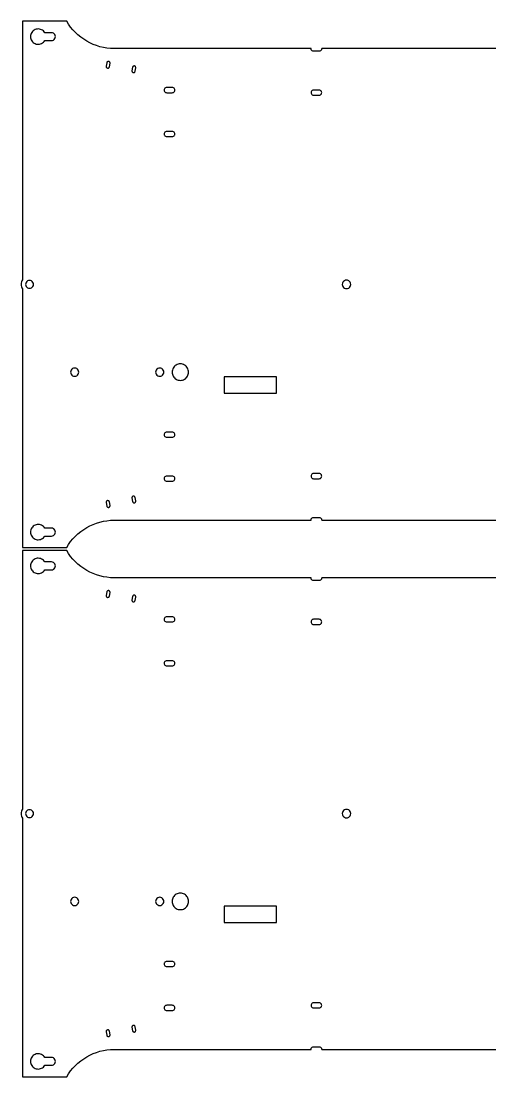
# Model space of a CAD drawing. Extents: x 3 to 438, y 6 to 391.
# Drawn here: x 3.2 to 174, y 5.6 to 390.6 of the extents above; entities that cross this region are included whole.
import ezdxf

# ---------------------------------------------------------------- set-up
doc = ezdxf.new("R2010")
doc.units = 0
doc.layers.get('0').update_dxf_attribs({"linetype": 'CONTINUOUS'})

msp = doc.modelspace()

# ---------------------------------------------------------------- linework, layer by layer
at = {"color": 0}
for p, q in [((19.838502, 390.563737), (3.743827, 390.563737)), ((3.743827, 390.563737), (3.743827, 296.260042)), ((14.303826, 386.343737), (11.846844, 386.343737)), ((11.846844, 383.463737), (14.303826, 383.463737)), ((108.865743, 380.563737), (37.124335, 380.563737)), ((111.803827, 379.563737), (109.803827, 379.563737)), ((208.365743, 380.563737), (112.74191, 380.563737)), ((34.479988, 375.395972), (34.254245, 374.115722)), ((35.416318, 373.910817), (35.642061, 375.191067)), ((43.835661, 373.746314), (43.609919, 372.466064)), ((44.771992, 372.261159), (44.997734, 373.541409)), ((58.303827, 366.336449), (56.303827, 366.336449)), ((56.303827, 364.456449), (58.303827, 364.456449)), ((111.803827, 365.443737), (109.803827, 365.443737)), ((109.803827, 363.563737), (111.803827, 363.563737)), ((58.303827, 350.336449), (56.303827, 350.336449)), ((56.303827, 348.456449), (58.303827, 348.456449)), ((3.743827, 292.907431), (3.743827, 198.603737)), ((96.243827, 260.883737), (77.243827, 260.883737)), ((77.243827, 260.883737), (77.243827, 254.883737)), ((96.243827, 254.883737), (96.243827, 260.883737)), ((77.243827, 254.883737), (96.243827, 254.883737)), ((58.303827, 240.711024), (56.303827, 240.711024)), ((56.303827, 238.831024), (58.303827, 238.831024)), ((58.303827, 224.711024), (56.303827, 224.711024)), ((111.803827, 225.603737), (109.803827, 225.603737)), ((109.803827, 223.723737), (111.803827, 223.723737)), ((56.303827, 222.831024), (58.303827, 222.831024)), ((43.609919, 216.701409), (43.835661, 215.421159)), ((44.997734, 215.626064), (44.771992, 216.906314)), ((34.254245, 215.051752), (34.479988, 213.771502)), ((35.642061, 213.976406), (35.416318, 215.256657)), ((37.124335, 208.603737), (108.865743, 208.603737)), ((109.803827, 209.603737), (111.803827, 209.603737)), ((112.74191, 208.603737), (208.365743, 208.603737)), ((14.303827, 205.703737), (11.846844, 205.703737)), ((11.846844, 202.823737), (14.303827, 202.823737)), ((3.743827, 198.603737), (19.838502, 198.603737)), ((19.838502, 197.60354), (3.743827, 197.60354)), ((3.743827, 197.60354), (3.743827, 103.299846)), ((14.303826, 193.38354), (11.846844, 193.38354)), ((11.846844, 190.50354), (14.303826, 190.50354)), ((108.865743, 187.60354), (37.124335, 187.60354)), ((111.803827, 186.60354), (109.803827, 186.60354)), ((208.365743, 187.60354), (112.74191, 187.60354)), ((34.479988, 182.435775), (34.254245, 181.155525)), ((35.416318, 180.950621), (35.642061, 182.230871)), ((43.835661, 180.786118), (43.609919, 179.505868)), ((44.771992, 179.300963), (44.997734, 180.581213)), ((58.303827, 173.376253), (56.303827, 173.376253)), ((56.303827, 171.496253), (58.303827, 171.496253)), ((111.803827, 172.48354), (109.803827, 172.48354)), ((109.803827, 170.60354), (111.803827, 170.60354)), ((58.303827, 157.376253), (56.303827, 157.376253)), ((56.303827, 155.496253), (58.303827, 155.496253)), ((3.743827, 99.947235), (3.743827, 5.64354)), ((96.243827, 67.92354), (77.243827, 67.92354)), ((77.243827, 67.92354), (77.243827, 61.92354)), ((96.243827, 61.92354), (96.243827, 67.92354)), ((77.243827, 61.92354), (96.243827, 61.92354)), ((58.303827, 47.750828), (56.303827, 47.750828)), ((56.303827, 45.870828), (58.303827, 45.870828)), ((58.303827, 31.750828), (56.303827, 31.750828)), ((111.803827, 32.64354), (109.803827, 32.64354)), ((56.303827, 29.870828), (58.303827, 29.870828)), ((109.803827, 30.76354), (111.803827, 30.76354)), ((43.609919, 23.741213), (43.835661, 22.460963)), ((44.997734, 22.665868), (44.771992, 23.946118)), ((34.254245, 22.091555), (34.479988, 20.811305)), ((35.642061, 21.01621), (35.416318, 22.29646)), ((37.124335, 15.64354), (108.865743, 15.64354)), ((109.803827, 16.64354), (111.803827, 16.64354)), ((112.74191, 15.64354), (208.365743, 15.64354)), ((14.303827, 12.74354), (11.846844, 12.74354)), ((11.846844, 9.86354), (14.303827, 9.86354)), ((3.743827, 5.64354), (19.838502, 5.64354))]:
    msp.add_line(p, q, dxfattribs=at)
for points in [[(27.139346, 383.243853), (24.11931, 384.986546), (21.573324, 387.539172), (19.838502, 390.563737)], [(6.782728, 385.698355), (6.62893, 385.183467), (6.62893, 384.624006), (6.782728, 384.109119)], [(7.650495, 387.029765), (7.240505, 386.682387), (6.935024, 386.213689), (6.782728, 385.698355)], [(9.104467, 387.671352), (8.571313, 387.604196), (8.059469, 387.378337), (7.650495, 387.029765)], [(10.672882, 387.414944), (10.189554, 387.6498), (9.637423, 387.740063), (9.104467, 387.671352)], [(11.846844, 386.343737), (11.570164, 386.804401), (11.156893, 387.1815), (10.672882, 387.414944)], [(15.023826, 386.150813), (14.806257, 386.276744), (14.555212, 386.344011), (14.303826, 386.343737)], [(15.550903, 385.623737), (15.425448, 385.841581), (15.24167, 386.025358), (15.023826, 386.150813)], [(15.743827, 384.903737), (15.744101, 385.155123), (15.676834, 385.406168), (15.550903, 385.623737)], [(6.782728, 384.109119), (6.935024, 383.593785), (7.240505, 383.125087), (7.650495, 382.777709)], [(7.650495, 382.777709), (8.059469, 382.429137), (8.571313, 382.203278), (9.104467, 382.136121)], [(9.104467, 382.136121), (9.637423, 382.06741), (10.189554, 382.157674), (10.672882, 382.392529)], [(10.672882, 382.392529), (11.156893, 382.625974), (11.570164, 383.003072), (11.846844, 383.463737)], [(14.303826, 383.463737), (14.555212, 383.463462), (14.806257, 383.530729), (15.023826, 383.65666)], [(15.023826, 383.65666), (15.24167, 383.782115), (15.425448, 383.965893), (15.550903, 384.183737)], [(15.550903, 384.183737), (15.676834, 384.401306), (15.744101, 384.652351), (15.743827, 384.903737)], [(37.124335, 380.563737), (33.637563, 380.559909), (30.155547, 381.494532), (27.139346, 383.243853)], [(108.970493, 380.068817), (108.891291, 380.220119), (108.854633, 380.39332), (108.865743, 380.563737)], [(109.316602, 379.699863), (109.170446, 379.788203), (109.049323, 379.91732), (108.970493, 380.068817)], [(109.803827, 379.563737), (109.633048, 379.563527), (109.462541, 379.611165), (109.316602, 379.699863)], [(112.291051, 379.699863), (112.145113, 379.611165), (111.974605, 379.563527), (111.803827, 379.563737)], [(112.63716, 380.068817), (112.55833, 379.91732), (112.437207, 379.788203), (112.291051, 379.699863)], [(112.74191, 380.563737), (112.75302, 380.39332), (112.716362, 380.220119), (112.63716, 380.068817)], [(34.254245, 374.115722), (34.236249, 374.014308), (34.24553, 373.908226), (34.280863, 373.811478)], [(34.280863, 373.811478), (34.315985, 373.714652), (34.377063, 373.627423), (34.456037, 373.561303)], [(34.456037, 373.561303), (34.534866, 373.495011), (34.631376, 373.450007), (34.732829, 373.432233)], [(34.609058, 375.672764), (34.542766, 375.593935), (34.497762, 375.497425), (34.479988, 375.395972)], [(34.859232, 375.847938), (34.762407, 375.812816), (34.675178, 375.751738), (34.609058, 375.672764)], [(34.732829, 373.432233), (34.834243, 373.414237), (34.940325, 373.423517), (35.037074, 373.458851)], [(35.163477, 375.874556), (35.062063, 375.892552), (34.955981, 375.883271), (34.859232, 375.847938)], [(35.037074, 373.458851), (35.133899, 373.493973), (35.221128, 373.555051), (35.287248, 373.634025)], [(35.440269, 375.745486), (35.36144, 375.811778), (35.26493, 375.856781), (35.163477, 375.874556)], [(35.287248, 373.634025), (35.35354, 373.712854), (35.398544, 373.809364), (35.416318, 373.910817)], [(35.615443, 375.495311), (35.580321, 375.592137), (35.519243, 375.679366), (35.440269, 375.745486)], [(35.642061, 375.191067), (35.660057, 375.292481), (35.650776, 375.398563), (35.615443, 375.495311)], [(43.964732, 374.023106), (43.898439, 373.944278), (43.853436, 373.847767), (43.835661, 373.746314)], [(44.214906, 374.19828), (44.118081, 374.163159), (44.030852, 374.10208), (43.964732, 374.023106)], [(44.51915, 374.224898), (44.417736, 374.242895), (44.311654, 374.233614), (44.214906, 374.19828)], [(44.795943, 374.095828), (44.717114, 374.16212), (44.620603, 374.207124), (44.51915, 374.224898)], [(44.971117, 373.845654), (44.935995, 373.942479), (44.874916, 374.029708), (44.795943, 374.095828)], [(44.997734, 373.541409), (45.015731, 373.642823), (45.00645, 373.748905), (44.971117, 373.845654)], [(43.609919, 372.466064), (43.591922, 372.36465), (43.601203, 372.258568), (43.636537, 372.16182)], [(43.636537, 372.16182), (43.671658, 372.064995), (43.732737, 371.977765), (43.811711, 371.911645)], [(43.811711, 371.911645), (43.89054, 371.845353), (43.98705, 371.80035), (44.088503, 371.782575)], [(44.088503, 371.782575), (44.189917, 371.764579), (44.295999, 371.77386), (44.392747, 371.809193)], [(44.392747, 371.809193), (44.489572, 371.844315), (44.576802, 371.905393), (44.642921, 371.984367)], [(44.642921, 371.984367), (44.709214, 372.063196), (44.754217, 372.159706), (44.771992, 372.261159)], [(55.489763, 365.866449), (55.407558, 365.724425), (55.363647, 365.560548), (55.363827, 365.396449)], [(55.833827, 366.210513), (55.691623, 366.128619), (55.571657, 366.008653), (55.489763, 365.866449)], [(56.303827, 366.336449), (56.139728, 366.336629), (55.975851, 366.292718), (55.833827, 366.210513)], [(58.773827, 366.210513), (58.631802, 366.292718), (58.467926, 366.336629), (58.303827, 366.336449)], [(59.11789, 365.866449), (59.035996, 366.008653), (58.91603, 366.128619), (58.773827, 366.210513)], [(59.243827, 365.396449), (59.244006, 365.560548), (59.200095, 365.724425), (59.11789, 365.866449)], [(55.363827, 365.396449), (55.363647, 365.23235), (55.407558, 365.068474), (55.489763, 364.926449)], [(55.489763, 364.926449), (55.571657, 364.784246), (55.691623, 364.66428), (55.833827, 364.582385)], [(55.833827, 364.582385), (55.975851, 364.500181), (56.139728, 364.45627), (56.303827, 364.456449)], [(58.303827, 364.456449), (58.467926, 364.45627), (58.631802, 364.500181), (58.773827, 364.582385)], [(58.773827, 364.582385), (58.91603, 364.66428), (59.035996, 364.784246), (59.11789, 364.926449)], [(59.11789, 364.926449), (59.200095, 365.068474), (59.244006, 365.23235), (59.243827, 365.396449)], [(108.989763, 364.973737), (108.907558, 364.831712), (108.863647, 364.667836), (108.863827, 364.503737)], [(108.863827, 364.503737), (108.863647, 364.339638), (108.907558, 364.175761), (108.989763, 364.033737)], [(109.333827, 365.317801), (109.191623, 365.235906), (109.071657, 365.11594), (108.989763, 364.973737)], [(108.989763, 364.033737), (109.071657, 363.891533), (109.191623, 363.771567), (109.333827, 363.689673)], [(109.803827, 365.443737), (109.639728, 365.443916), (109.475851, 365.400005), (109.333827, 365.317801)], [(109.333827, 363.689673), (109.475851, 363.607468), (109.639728, 363.563557), (109.803827, 363.563737)], [(112.273827, 365.317801), (112.131802, 365.400005), (111.967926, 365.443916), (111.803827, 365.443737)], [(111.803827, 363.563737), (111.967926, 363.563557), (112.131802, 363.607468), (112.273827, 363.689673)], [(112.61789, 364.973737), (112.535996, 365.11594), (112.41603, 365.235906), (112.273827, 365.317801)], [(112.273827, 363.689673), (112.41603, 363.771567), (112.535996, 363.891533), (112.61789, 364.033737)], [(112.743827, 364.503737), (112.744006, 364.667836), (112.700095, 364.831712), (112.61789, 364.973737)], [(112.61789, 364.033737), (112.700095, 364.175761), (112.744006, 364.339638), (112.743827, 364.503737)], [(56.303827, 350.336449), (56.139728, 350.336629), (55.975851, 350.292718), (55.833827, 350.210513)], [(58.773827, 350.210513), (58.631802, 350.292718), (58.467926, 350.336629), (58.303827, 350.336449)], [(55.489763, 349.866449), (55.407558, 349.724425), (55.363647, 349.560548), (55.363827, 349.396449)], [(55.363827, 349.396449), (55.363647, 349.23235), (55.407558, 349.068474), (55.489763, 348.926449)], [(55.833827, 350.210513), (55.691623, 350.128619), (55.571657, 350.008653), (55.489763, 349.866449)], [(55.489763, 348.926449), (55.571657, 348.784246), (55.691623, 348.66428), (55.833827, 348.582385)], [(55.833827, 348.582385), (55.975851, 348.500181), (56.139728, 348.45627), (56.303827, 348.456449)], [(58.303827, 348.456449), (58.467926, 348.45627), (58.631802, 348.500181), (58.773827, 348.582385)], [(59.11789, 349.866449), (59.035996, 350.008653), (58.91603, 350.128619), (58.773827, 350.210513)], [(58.773827, 348.582385), (58.91603, 348.66428), (59.035996, 348.784246), (59.11789, 348.926449)], [(59.243827, 349.396449), (59.244006, 349.560548), (59.200095, 349.724425), (59.11789, 349.866449)], [(59.11789, 348.926449), (59.200095, 349.068474), (59.244006, 349.23235), (59.243827, 349.396449)], [(3.743827, 296.260042), (3.41904, 295.76563), (3.242955, 295.175285), (3.243827, 294.583737)], [(3.243827, 294.583737), (3.242955, 293.992189), (3.41904, 293.401843), (3.743827, 292.907431)], [(5.05675, 295.303737), (4.930819, 295.086168), (4.863552, 294.835123), (4.863827, 294.583737)], [(4.863827, 294.583737), (4.863552, 294.332351), (4.930819, 294.081306), (5.05675, 293.863737)], [(5.583827, 295.830813), (5.365983, 295.705358), (5.182205, 295.521581), (5.05675, 295.303737)], [(5.05675, 293.863737), (5.182205, 293.645893), (5.365983, 293.462115), (5.583827, 293.33666)], [(6.303827, 296.023737), (6.052441, 296.024011), (5.801396, 295.956744), (5.583827, 295.830813)], [(5.583827, 293.33666), (5.801396, 293.210729), (6.052441, 293.143462), (6.303827, 293.143737)], [(7.023827, 295.830813), (6.806257, 295.956744), (6.555212, 296.024011), (6.303827, 296.023737)], [(6.303827, 293.143737), (6.555212, 293.143462), (6.806257, 293.210729), (7.023827, 293.33666)], [(7.550903, 295.303737), (7.425448, 295.521581), (7.24167, 295.705358), (7.023827, 295.830813)], [(7.023827, 293.33666), (7.24167, 293.462115), (7.425448, 293.645893), (7.550903, 293.863737)], [(7.743827, 294.583737), (7.744101, 294.835123), (7.676834, 295.086168), (7.550903, 295.303737)], [(7.550903, 293.863737), (7.676834, 294.081306), (7.744101, 294.332351), (7.743827, 294.583737)], [(120.470147, 295.353737), (120.335472, 295.121059), (120.263533, 294.85258), (120.263827, 294.583737)], [(120.263827, 294.583737), (120.263533, 294.314894), (120.335472, 294.046415), (120.470147, 293.813737)], [(121.033827, 295.917416), (120.800855, 295.783249), (120.604315, 295.586709), (120.470147, 295.353737)], [(120.470147, 293.813737), (120.604315, 293.580765), (120.800855, 293.384225), (121.033827, 293.250058)], [(121.803827, 296.123737), (121.534983, 296.12403), (121.266505, 296.052092), (121.033827, 295.917416)], [(121.033827, 293.250058), (121.266505, 293.115382), (121.534983, 293.043443), (121.803827, 293.043737)], [(122.573827, 295.917416), (122.341148, 296.052092), (122.07267, 296.12403), (121.803827, 296.123737)], [(121.803827, 293.043737), (122.07267, 293.043443), (122.341148, 293.115382), (122.573827, 293.250058)], [(123.137506, 295.353737), (123.003339, 295.586709), (122.806798, 295.783249), (122.573827, 295.917416)], [(122.573827, 293.250058), (122.806798, 293.384225), (123.003339, 293.580765), (123.137506, 293.813737)], [(123.343827, 294.583737), (123.34412, 294.85258), (123.272182, 295.121059), (123.137506, 295.353737)], [(123.137506, 293.813737), (123.272182, 294.046415), (123.34412, 294.314894), (123.343827, 294.583737)], [(21.444788, 263.333737), (21.313611, 263.107102), (21.24354, 262.845597), (21.243827, 262.583737)], [(21.243827, 262.583737), (21.24354, 262.321877), (21.313611, 262.060371), (21.444788, 261.833737)], [(21.993827, 263.882775), (21.766906, 263.752093), (21.575471, 263.560657), (21.444788, 263.333737)], [(21.444788, 261.833737), (21.575471, 261.606816), (21.766906, 261.415381), (21.993827, 261.284699)], [(22.743827, 264.083737), (22.481966, 264.084023), (22.220461, 264.013953), (21.993827, 263.882775)], [(23.493827, 263.882775), (23.267192, 264.013953), (23.005687, 264.084023), (22.743827, 264.083737)], [(24.042865, 263.333737), (23.912182, 263.560657), (23.720747, 263.752093), (23.493827, 263.882775)], [(23.493827, 261.284699), (23.720747, 261.415381), (23.912182, 261.606816), (24.042865, 261.833737)], [(24.243827, 262.583737), (24.244113, 262.845597), (24.174043, 263.107102), (24.042865, 263.333737)], [(24.042865, 261.833737), (24.174043, 262.060371), (24.244113, 262.321877), (24.243827, 262.583737)], [(52.444788, 263.333737), (52.313611, 263.107102), (52.24354, 262.845597), (52.243827, 262.583737)], [(52.243827, 262.583737), (52.24354, 262.321877), (52.313611, 262.060371), (52.444788, 261.833737)], [(52.993827, 263.882775), (52.766906, 263.752093), (52.575471, 263.560657), (52.444788, 263.333737)], [(52.444788, 261.833737), (52.575471, 261.606816), (52.766906, 261.415381), (52.993827, 261.284699)], [(53.743827, 264.083737), (53.481966, 264.084023), (53.220461, 264.013953), (52.993827, 263.882775)], [(54.493827, 263.882775), (54.267192, 264.013953), (54.005687, 264.084023), (53.743827, 264.083737)], [(55.042865, 263.333737), (54.912182, 263.560657), (54.720747, 263.752093), (54.493827, 263.882775)], [(54.493827, 261.284699), (54.720747, 261.415381), (54.912182, 261.606816), (55.042865, 261.833737)], [(55.243827, 262.583737), (55.244113, 262.845597), (55.174043, 263.107102), (55.042865, 263.333737)], [(55.042865, 261.833737), (55.174043, 262.060371), (55.244113, 262.321877), (55.243827, 262.583737)], [(58.64575, 264.083737), (58.383395, 263.630468), (58.243254, 263.107457), (58.243827, 262.583737)], [(58.243827, 262.583737), (58.243254, 262.060016), (58.383395, 261.537006), (58.64575, 261.083737)], [(59.743827, 265.181813), (59.289985, 264.920448), (58.907115, 264.537578), (58.64575, 264.083737)], [(61.243827, 265.583737), (60.720106, 265.584309), (60.197096, 265.444169), (59.743827, 265.181813)], [(62.743827, 265.181813), (62.290558, 265.444169), (61.767547, 265.584309), (61.243827, 265.583737)], [(63.841903, 264.083737), (63.580538, 264.537578), (63.197668, 264.920448), (62.743827, 265.181813)], [(64.243827, 262.583737), (64.244399, 263.107457), (64.104259, 263.630468), (63.841903, 264.083737)], [(63.841903, 261.083737), (64.104259, 261.537006), (64.244399, 262.060016), (64.243827, 262.583737)], [(21.993827, 261.284699), (22.220461, 261.153521), (22.481966, 261.083451), (22.743827, 261.083737)], [(22.743827, 261.083737), (23.005687, 261.083451), (23.267192, 261.153521), (23.493827, 261.284699)], [(52.993827, 261.284699), (53.220461, 261.153521), (53.481966, 261.083451), (53.743827, 261.083737)], [(53.743827, 261.083737), (54.005687, 261.083451), (54.267192, 261.153521), (54.493827, 261.284699)], [(58.64575, 261.083737), (58.907115, 260.629895), (59.289985, 260.247025), (59.743827, 259.985661)], [(59.743827, 259.985661), (60.197096, 259.723305), (60.720106, 259.583165), (61.243827, 259.583737)], [(61.243827, 259.583737), (61.767547, 259.583165), (62.290558, 259.723305), (62.743827, 259.985661)], [(62.743827, 259.985661), (63.197668, 260.247025), (63.580538, 260.629895), (63.841903, 261.083737)], [(55.489763, 240.241024), (55.407558, 240.099), (55.363647, 239.935123), (55.363827, 239.771024)], [(55.363827, 239.771024), (55.363647, 239.606925), (55.407558, 239.443049), (55.489763, 239.301024)], [(55.833827, 240.585088), (55.691623, 240.503194), (55.571657, 240.383228), (55.489763, 240.241024)], [(55.489763, 239.301024), (55.571657, 239.158821), (55.691623, 239.038855), (55.833827, 238.95696)], [(56.303827, 240.711024), (56.139728, 240.711204), (55.975851, 240.667293), (55.833827, 240.585088)], [(55.833827, 238.95696), (55.975851, 238.874756), (56.139728, 238.830845), (56.303827, 238.831024)], [(58.773827, 240.585088), (58.631802, 240.667293), (58.467926, 240.711204), (58.303827, 240.711024)], [(58.303827, 238.831024), (58.467926, 238.830845), (58.631802, 238.874756), (58.773827, 238.95696)], [(59.11789, 240.241024), (59.035996, 240.383228), (58.91603, 240.503194), (58.773827, 240.585088)], [(58.773827, 238.95696), (58.91603, 239.038855), (59.035996, 239.158821), (59.11789, 239.301024)], [(59.243827, 239.771024), (59.244006, 239.935123), (59.200095, 240.099), (59.11789, 240.241024)], [(59.11789, 239.301024), (59.200095, 239.443049), (59.244006, 239.606925), (59.243827, 239.771024)], [(55.489763, 224.241024), (55.407558, 224.099), (55.363647, 223.935123), (55.363827, 223.771024)], [(55.363827, 223.771024), (55.363647, 223.606925), (55.407558, 223.443049), (55.489763, 223.301024)], [(55.833827, 224.585088), (55.691623, 224.503194), (55.571657, 224.383228), (55.489763, 224.241024)], [(55.489763, 223.301024), (55.571657, 223.158821), (55.691623, 223.038855), (55.833827, 222.95696)], [(56.303827, 224.711024), (56.139728, 224.711204), (55.975851, 224.667293), (55.833827, 224.585088)], [(58.773827, 224.585088), (58.631802, 224.667293), (58.467926, 224.711204), (58.303827, 224.711024)], [(59.11789, 224.241024), (59.035996, 224.383228), (58.91603, 224.503194), (58.773827, 224.585088)], [(58.773827, 222.95696), (58.91603, 223.038855), (59.035996, 223.158821), (59.11789, 223.301024)], [(59.243827, 223.771024), (59.244006, 223.935123), (59.200095, 224.099), (59.11789, 224.241024)], [(59.11789, 223.301024), (59.200095, 223.443049), (59.244006, 223.606925), (59.243827, 223.771024)], [(108.989763, 225.133737), (108.907558, 224.991712), (108.863647, 224.827836), (108.863827, 224.663737)], [(108.863827, 224.663737), (108.863647, 224.499638), (108.907558, 224.335761), (108.989763, 224.193737)], [(109.333827, 225.477801), (109.191623, 225.395906), (109.071657, 225.27594), (108.989763, 225.133737)], [(108.989763, 224.193737), (109.071657, 224.051533), (109.191623, 223.931567), (109.333827, 223.849673)], [(109.803827, 225.603737), (109.639728, 225.603916), (109.475851, 225.560005), (109.333827, 225.477801)], [(109.333827, 223.849673), (109.475851, 223.767468), (109.639728, 223.723557), (109.803827, 223.723737)], [(112.273827, 225.477801), (112.131802, 225.560005), (111.967926, 225.603916), (111.803827, 225.603737)], [(111.803827, 223.723737), (111.967926, 223.723557), (112.131802, 223.767468), (112.273827, 223.849673)], [(112.61789, 225.133737), (112.535996, 225.27594), (112.41603, 225.395906), (112.273827, 225.477801)], [(112.273827, 223.849673), (112.41603, 223.931567), (112.535996, 224.051533), (112.61789, 224.193737)], [(112.743827, 224.663737), (112.744006, 224.827836), (112.700095, 224.991712), (112.61789, 225.133737)], [(112.61789, 224.193737), (112.700095, 224.335761), (112.744006, 224.499638), (112.743827, 224.663737)], [(55.833827, 222.95696), (55.975851, 222.874756), (56.139728, 222.830845), (56.303827, 222.831024)], [(58.303827, 222.831024), (58.467926, 222.830845), (58.631802, 222.874756), (58.773827, 222.95696)], [(34.456037, 215.60617), (34.377063, 215.54005), (34.315985, 215.452821), (34.280863, 215.355996)], [(34.732829, 215.735241), (34.631376, 215.717466), (34.534866, 215.672463), (34.456037, 215.60617)], [(35.037074, 215.708623), (34.940325, 215.743956), (34.834243, 215.753237), (34.732829, 215.735241)], [(35.287248, 215.533449), (35.221128, 215.612422), (35.133899, 215.673501), (35.037074, 215.708623)], [(43.636537, 217.005654), (43.601203, 216.908905), (43.591922, 216.802823), (43.609919, 216.701409)], [(43.811711, 217.255828), (43.732737, 217.189708), (43.671658, 217.102479), (43.636537, 217.005654)], [(44.088503, 217.384898), (43.98705, 217.367124), (43.89054, 217.32212), (43.811711, 217.255828)], [(44.392747, 217.35828), (44.295999, 217.393614), (44.189917, 217.402895), (44.088503, 217.384898)], [(44.642921, 217.183106), (44.576802, 217.26208), (44.489572, 217.323159), (44.392747, 217.35828)], [(44.771992, 216.906314), (44.754217, 217.007767), (44.709214, 217.104278), (44.642921, 217.183106)], [(44.971117, 215.32182), (45.00645, 215.418568), (45.015731, 215.52465), (44.997734, 215.626064)], [(34.280863, 215.355996), (34.24553, 215.259248), (34.236249, 215.153166), (34.254245, 215.051752)], [(34.479988, 213.771502), (34.497762, 213.670048), (34.542766, 213.573538), (34.609058, 213.494709)], [(34.609058, 213.494709), (34.675178, 213.415736), (34.762407, 213.354657), (34.859232, 213.319535)], [(34.859232, 213.319535), (34.955981, 213.284202), (35.062063, 213.274921), (35.163477, 213.292917)], [(35.163477, 213.292917), (35.26493, 213.310692), (35.36144, 213.355696), (35.440269, 213.421988)], [(35.416318, 215.256657), (35.398544, 215.35811), (35.35354, 215.45462), (35.287248, 215.533449)], [(35.440269, 213.421988), (35.519243, 213.488108), (35.580321, 213.575337), (35.615443, 213.672162)], [(35.615443, 213.672162), (35.650776, 213.76891), (35.660057, 213.874992), (35.642061, 213.976406)], [(43.835661, 215.421159), (43.853436, 215.319706), (43.898439, 215.223196), (43.964732, 215.144367)], [(43.964732, 215.144367), (44.030852, 215.065393), (44.118081, 215.004315), (44.214906, 214.969193)], [(44.214906, 214.969193), (44.311654, 214.93386), (44.417736, 214.924579), (44.51915, 214.942575)], [(44.51915, 214.942575), (44.620603, 214.96035), (44.717114, 215.005353), (44.795943, 215.071645)], [(44.795943, 215.071645), (44.874916, 215.137765), (44.935995, 215.224995), (44.971117, 215.32182)], [(27.139346, 205.923621), (30.155547, 207.672942), (33.637563, 208.607565), (37.124335, 208.603737)], [(108.865743, 208.603737), (108.854633, 208.774154), (108.891291, 208.947354), (108.970493, 209.098657)], [(108.970493, 209.098657), (109.049323, 209.250153), (109.170446, 209.379271), (109.316602, 209.46761)], [(109.316602, 209.46761), (109.462541, 209.556308), (109.633048, 209.603947), (109.803827, 209.603737)], [(111.803827, 209.603737), (111.974605, 209.603947), (112.145113, 209.556308), (112.291051, 209.46761)], [(112.291051, 209.46761), (112.437207, 209.379271), (112.55833, 209.250153), (112.63716, 209.098657)], [(112.63716, 209.098657), (112.716362, 208.947354), (112.75302, 208.774154), (112.74191, 208.603737)], [(6.782728, 205.058355), (6.62893, 204.543467), (6.62893, 203.984006), (6.782728, 203.469119)], [(7.650495, 206.389765), (7.240505, 206.042387), (6.935024, 205.573689), (6.782728, 205.058355)], [(9.104467, 207.031352), (8.571313, 206.964196), (8.059469, 206.738337), (7.650495, 206.389765)], [(10.672882, 206.774944), (10.189554, 207.0098), (9.637423, 207.100063), (9.104467, 207.031352)], [(11.846844, 205.703737), (11.570164, 206.164401), (11.156893, 206.5415), (10.672882, 206.774944)], [(15.023827, 205.510813), (14.806257, 205.636744), (14.555212, 205.704011), (14.303827, 205.703737)], [(15.550903, 204.983737), (15.425448, 205.201581), (15.24167, 205.385358), (15.023827, 205.510813)], [(15.743827, 204.263737), (15.744101, 204.515123), (15.676834, 204.766168), (15.550903, 204.983737)], [(15.550903, 203.543737), (15.676834, 203.761306), (15.744101, 204.012351), (15.743827, 204.263737)], [(19.838502, 198.603737), (21.573324, 201.628301), (24.11931, 204.180928), (27.139346, 205.923621)], [(6.782728, 203.469119), (6.935024, 202.953785), (7.240505, 202.485087), (7.650495, 202.137709)], [(7.650495, 202.137709), (8.059469, 201.789137), (8.571313, 201.563278), (9.104467, 201.496121)], [(9.104467, 201.496121), (9.637423, 201.42741), (10.189554, 201.517674), (10.672882, 201.752529)], [(10.672882, 201.752529), (11.156893, 201.985974), (11.570164, 202.363072), (11.846844, 202.823737)], [(14.303827, 202.823737), (14.555212, 202.823462), (14.806257, 202.890729), (15.023827, 203.01666)], [(15.023827, 203.01666), (15.24167, 203.142115), (15.425448, 203.325893), (15.550903, 203.543737)], [(27.139346, 190.283656), (24.11931, 192.02635), (21.573324, 194.578976), (19.838502, 197.60354)], [(6.782728, 192.738158), (6.62893, 192.223271), (6.62893, 191.66381), (6.782728, 191.148922)], [(7.650495, 194.069568), (7.240505, 193.72219), (6.935024, 193.253492), (6.782728, 192.738158)], [(9.104467, 194.711156), (8.571313, 194.643999), (8.059469, 194.418141), (7.650495, 194.069568)], [(10.672882, 194.454748), (10.189554, 194.689603), (9.637423, 194.779867), (9.104467, 194.711156)], [(11.846844, 193.38354), (11.570164, 193.844205), (11.156893, 194.221303), (10.672882, 194.454748)], [(15.023826, 193.190617), (14.806257, 193.316548), (14.555212, 193.383815), (14.303826, 193.38354)], [(15.550903, 192.66354), (15.425448, 192.881384), (15.24167, 193.065162), (15.023826, 193.190617)], [(15.743827, 191.94354), (15.744101, 192.194926), (15.676834, 192.445971), (15.550903, 192.66354)], [(6.782728, 191.148922), (6.935024, 190.633588), (7.240505, 190.16489), (7.650495, 189.817512)], [(7.650495, 189.817512), (8.059469, 189.46894), (8.571313, 189.243081), (9.104467, 189.175925)], [(9.104467, 189.175925), (9.637423, 189.107214), (10.189554, 189.197477), (10.672882, 189.432333)], [(10.672882, 189.432333), (11.156893, 189.665777), (11.570164, 190.042876), (11.846844, 190.50354)], [(14.303826, 190.50354), (14.555212, 190.503266), (14.806257, 190.570533), (15.023826, 190.696464)], [(15.023826, 190.696464), (15.24167, 190.821919), (15.425448, 191.005696), (15.550903, 191.22354)], [(15.550903, 191.22354), (15.676834, 191.441109), (15.744101, 191.692154), (15.743827, 191.94354)], [(37.124335, 187.60354), (33.637563, 187.599712), (30.155547, 188.534335), (27.139346, 190.283656)], [(108.970493, 187.10862), (108.891291, 187.259923), (108.854633, 187.433123), (108.865743, 187.60354)], [(109.316602, 186.739667), (109.170446, 186.828006), (109.049323, 186.957124), (108.970493, 187.10862)], [(109.803827, 186.60354), (109.633048, 186.60333), (109.462541, 186.650969), (109.316602, 186.739667)], [(112.291051, 186.739667), (112.145113, 186.650969), (111.974605, 186.60333), (111.803827, 186.60354)], [(112.63716, 187.10862), (112.55833, 186.957124), (112.437207, 186.828006), (112.291051, 186.739667)], [(112.74191, 187.60354), (112.75302, 187.433123), (112.716362, 187.259923), (112.63716, 187.10862)], [(34.254245, 181.155525), (34.236249, 181.054111), (34.24553, 180.948029), (34.280863, 180.851281)], [(34.609058, 182.712568), (34.542766, 182.633739), (34.497762, 182.537229), (34.479988, 182.435775)], [(34.859232, 182.887742), (34.762407, 182.85262), (34.675178, 182.791541), (34.609058, 182.712568)], [(35.163477, 182.91436), (35.062063, 182.932356), (34.955981, 182.923075), (34.859232, 182.887742)], [(35.440269, 182.785289), (35.36144, 182.851582), (35.26493, 182.896585), (35.163477, 182.91436)], [(35.287248, 180.673828), (35.35354, 180.752657), (35.398544, 180.849167), (35.416318, 180.950621)], [(35.615443, 182.535115), (35.580321, 182.63194), (35.519243, 182.719169), (35.440269, 182.785289)], [(35.642061, 182.230871), (35.660057, 182.332285), (35.650776, 182.438367), (35.615443, 182.535115)], [(43.964732, 181.06291), (43.898439, 180.984081), (43.853436, 180.887571), (43.835661, 180.786118)], [(44.214906, 181.238084), (44.118081, 181.202962), (44.030852, 181.141884), (43.964732, 181.06291)], [(44.51915, 181.264702), (44.417736, 181.282698), (44.311654, 181.273417), (44.214906, 181.238084)], [(44.795943, 181.135632), (44.717114, 181.201924), (44.620603, 181.246927), (44.51915, 181.264702)], [(44.971117, 180.885457), (44.935995, 180.982282), (44.874916, 181.069512), (44.795943, 181.135632)], [(34.280863, 180.851281), (34.315985, 180.754456), (34.377063, 180.667227), (34.456037, 180.601107)], [(34.456037, 180.601107), (34.534866, 180.534814), (34.631376, 180.489811), (34.732829, 180.472036)], [(34.732829, 180.472036), (34.834243, 180.45404), (34.940325, 180.463321), (35.037074, 180.498654)], [(35.037074, 180.498654), (35.133899, 180.533776), (35.221128, 180.594855), (35.287248, 180.673828)], [(43.609919, 179.505868), (43.591922, 179.404454), (43.601203, 179.298372), (43.636537, 179.201623)], [(43.636537, 179.201623), (43.671658, 179.104798), (43.732737, 179.017569), (43.811711, 178.951449)], [(43.811711, 178.951449), (43.89054, 178.885157), (43.98705, 178.840153), (44.088503, 178.822379)], [(44.088503, 178.822379), (44.189917, 178.804382), (44.295999, 178.813663), (44.392747, 178.848997)], [(44.392747, 178.848997), (44.489572, 178.884118), (44.576802, 178.945197), (44.642921, 179.024171)], [(44.642921, 179.024171), (44.709214, 179.103), (44.754217, 179.19951), (44.771992, 179.300963)], [(44.997734, 180.581213), (45.015731, 180.682627), (45.00645, 180.788709), (44.971117, 180.885457)], [(55.833827, 173.250317), (55.691623, 173.168422), (55.571657, 173.048456), (55.489763, 172.906253)], [(56.303827, 173.376253), (56.139728, 173.376432), (55.975851, 173.332521), (55.833827, 173.250317)], [(58.773827, 173.250317), (58.631802, 173.332521), (58.467926, 173.376432), (58.303827, 173.376253)], [(59.11789, 172.906253), (59.035996, 173.048456), (58.91603, 173.168422), (58.773827, 173.250317)], [(55.489763, 172.906253), (55.407558, 172.764229), (55.363647, 172.600352), (55.363827, 172.436253)], [(55.363827, 172.436253), (55.363647, 172.272154), (55.407558, 172.108277), (55.489763, 171.966253)], [(55.489763, 171.966253), (55.571657, 171.824049), (55.691623, 171.704083), (55.833827, 171.622189)], [(55.833827, 171.622189), (55.975851, 171.539984), (56.139728, 171.496074), (56.303827, 171.496253)], [(58.303827, 171.496253), (58.467926, 171.496074), (58.631802, 171.539984), (58.773827, 171.622189)], [(58.773827, 171.622189), (58.91603, 171.704083), (59.035996, 171.824049), (59.11789, 171.966253)], [(59.243827, 172.436253), (59.244006, 172.600352), (59.200095, 172.764229), (59.11789, 172.906253)], [(59.11789, 171.966253), (59.200095, 172.108277), (59.244006, 172.272154), (59.243827, 172.436253)], [(108.989763, 172.01354), (108.907558, 171.871516), (108.863647, 171.707639), (108.863827, 171.54354)], [(108.863827, 171.54354), (108.863647, 171.379441), (108.907558, 171.215565), (108.989763, 171.07354)], [(109.333827, 172.357604), (109.191623, 172.27571), (109.071657, 172.155744), (108.989763, 172.01354)], [(108.989763, 171.07354), (109.071657, 170.931337), (109.191623, 170.811371), (109.333827, 170.729476)], [(109.803827, 172.48354), (109.639728, 172.48372), (109.475851, 172.439809), (109.333827, 172.357604)], [(109.333827, 170.729476), (109.475851, 170.647272), (109.639728, 170.603361), (109.803827, 170.60354)], [(112.273827, 172.357604), (112.131802, 172.439809), (111.967926, 172.48372), (111.803827, 172.48354)], [(111.803827, 170.60354), (111.967926, 170.603361), (112.131802, 170.647272), (112.273827, 170.729476)], [(112.61789, 172.01354), (112.535996, 172.155744), (112.41603, 172.27571), (112.273827, 172.357604)], [(112.273827, 170.729476), (112.41603, 170.811371), (112.535996, 170.931337), (112.61789, 171.07354)], [(112.743827, 171.54354), (112.744006, 171.707639), (112.700095, 171.871516), (112.61789, 172.01354)], [(112.61789, 171.07354), (112.700095, 171.215565), (112.744006, 171.379441), (112.743827, 171.54354)], [(55.489763, 156.906253), (55.407558, 156.764229), (55.363647, 156.600352), (55.363827, 156.436253)], [(55.363827, 156.436253), (55.363647, 156.272154), (55.407558, 156.108277), (55.489763, 155.966253)], [(55.833827, 157.250317), (55.691623, 157.168422), (55.571657, 157.048456), (55.489763, 156.906253)], [(55.489763, 155.966253), (55.571657, 155.824049), (55.691623, 155.704083), (55.833827, 155.622189)], [(56.303827, 157.376253), (56.139728, 157.376432), (55.975851, 157.332521), (55.833827, 157.250317)], [(55.833827, 155.622189), (55.975851, 155.539984), (56.139728, 155.496074), (56.303827, 155.496253)], [(58.773827, 157.250317), (58.631802, 157.332521), (58.467926, 157.376432), (58.303827, 157.376253)], [(58.303827, 155.496253), (58.467926, 155.496074), (58.631802, 155.539984), (58.773827, 155.622189)], [(59.11789, 156.906253), (59.035996, 157.048456), (58.91603, 157.168422), (58.773827, 157.250317)], [(58.773827, 155.622189), (58.91603, 155.704083), (59.035996, 155.824049), (59.11789, 155.966253)], [(59.243827, 156.436253), (59.244006, 156.600352), (59.200095, 156.764229), (59.11789, 156.906253)], [(59.11789, 155.966253), (59.200095, 156.108277), (59.244006, 156.272154), (59.243827, 156.436253)], [(3.743827, 103.299846), (3.41904, 102.805434), (3.242955, 102.215088), (3.243827, 101.62354)], [(3.243827, 101.62354), (3.242955, 101.031993), (3.41904, 100.441647), (3.743827, 99.947235)], [(5.05675, 102.34354), (4.930819, 102.125971), (4.863552, 101.874926), (4.863827, 101.62354)], [(4.863827, 101.62354), (4.863552, 101.372155), (4.930819, 101.121109), (5.05675, 100.90354)], [(5.583827, 102.870617), (5.365983, 102.745162), (5.182205, 102.561384), (5.05675, 102.34354)], [(5.05675, 100.90354), (5.182205, 100.685696), (5.365983, 100.501919), (5.583827, 100.376464)], [(6.303827, 103.06354), (6.052441, 103.063815), (5.801396, 102.996548), (5.583827, 102.870617)], [(5.583827, 100.376464), (5.801396, 100.250533), (6.052441, 100.183266), (6.303827, 100.18354)], [(7.023827, 102.870617), (6.806257, 102.996548), (6.555212, 103.063815), (6.303827, 103.06354)], [(6.303827, 100.18354), (6.555212, 100.183266), (6.806257, 100.250533), (7.023827, 100.376464)], [(7.550903, 102.34354), (7.425448, 102.561384), (7.24167, 102.745162), (7.023827, 102.870617)], [(7.023827, 100.376464), (7.24167, 100.501919), (7.425448, 100.685696), (7.550903, 100.90354)], [(7.743827, 101.62354), (7.744101, 101.874926), (7.676834, 102.125971), (7.550903, 102.34354)], [(7.550903, 100.90354), (7.676834, 101.121109), (7.744101, 101.372155), (7.743827, 101.62354)], [(120.470147, 102.39354), (120.335472, 102.160862), (120.263533, 101.892383), (120.263827, 101.62354)], [(120.263827, 101.62354), (120.263533, 101.354697), (120.335472, 101.086218), (120.470147, 100.85354)], [(121.033827, 102.957219), (120.800855, 102.823052), (120.604315, 102.626512), (120.470147, 102.39354)], [(120.470147, 100.85354), (120.604315, 100.620568), (120.800855, 100.424028), (121.033827, 100.289861)], [(121.803827, 103.16354), (121.534983, 103.163834), (121.266505, 103.091895), (121.033827, 102.957219)], [(121.033827, 100.289861), (121.266505, 100.155185), (121.534983, 100.083247), (121.803827, 100.08354)], [(122.573827, 102.957219), (122.341148, 103.091895), (122.07267, 103.163834), (121.803827, 103.16354)], [(121.803827, 100.08354), (122.07267, 100.083247), (122.341148, 100.155185), (122.573827, 100.289861)], [(123.137506, 102.39354), (123.003339, 102.626512), (122.806798, 102.823052), (122.573827, 102.957219)], [(122.573827, 100.289861), (122.806798, 100.424028), (123.003339, 100.620568), (123.137506, 100.85354)], [(123.343827, 101.62354), (123.34412, 101.892383), (123.272182, 102.160862), (123.137506, 102.39354)], [(123.137506, 100.85354), (123.272182, 101.086218), (123.34412, 101.354697), (123.343827, 101.62354)], [(21.444788, 70.37354), (21.313611, 70.146906), (21.24354, 69.8854), (21.243827, 69.62354)], [(21.243827, 69.62354), (21.24354, 69.36168), (21.313611, 69.100175), (21.444788, 68.87354)], [(21.993827, 70.922578), (21.766906, 70.791896), (21.575471, 70.600461), (21.444788, 70.37354)], [(22.743827, 71.12354), (22.481966, 71.123826), (22.220461, 71.053756), (21.993827, 70.922578)], [(23.493827, 70.922578), (23.267192, 71.053756), (23.005687, 71.123826), (22.743827, 71.12354)], [(24.042865, 70.37354), (23.912182, 70.600461), (23.720747, 70.791896), (23.493827, 70.922578)], [(24.243827, 69.62354), (24.244113, 69.8854), (24.174043, 70.146906), (24.042865, 70.37354)], [(24.042865, 68.87354), (24.174043, 69.100175), (24.244113, 69.36168), (24.243827, 69.62354)], [(52.444788, 70.37354), (52.313611, 70.146906), (52.24354, 69.8854), (52.243827, 69.62354)], [(52.243827, 69.62354), (52.24354, 69.36168), (52.313611, 69.100175), (52.444788, 68.87354)], [(52.993827, 70.922578), (52.766906, 70.791896), (52.575471, 70.600461), (52.444788, 70.37354)], [(53.743827, 71.12354), (53.481966, 71.123826), (53.220461, 71.053756), (52.993827, 70.922578)], [(54.493827, 70.922578), (54.267192, 71.053756), (54.005687, 71.123826), (53.743827, 71.12354)], [(55.042865, 70.37354), (54.912182, 70.600461), (54.720747, 70.791896), (54.493827, 70.922578)], [(55.243827, 69.62354), (55.244113, 69.8854), (55.174043, 70.146906), (55.042865, 70.37354)], [(55.042865, 68.87354), (55.174043, 69.100175), (55.244113, 69.36168), (55.243827, 69.62354)], [(58.64575, 71.12354), (58.383395, 70.670271), (58.243254, 70.147261), (58.243827, 69.62354)], [(58.243827, 69.62354), (58.243254, 69.09982), (58.383395, 68.576809), (58.64575, 68.12354)], [(59.743827, 72.221616), (59.289985, 71.960252), (58.907115, 71.577382), (58.64575, 71.12354)], [(61.243827, 72.62354), (60.720106, 72.624112), (60.197096, 72.483972), (59.743827, 72.221616)], [(62.743827, 72.221616), (62.290558, 72.483972), (61.767547, 72.624112), (61.243827, 72.62354)], [(63.841903, 71.12354), (63.580538, 71.577382), (63.197668, 71.960252), (62.743827, 72.221616)], [(64.243827, 69.62354), (64.244399, 70.147261), (64.104259, 70.670271), (63.841903, 71.12354)], [(63.841903, 68.12354), (64.104259, 68.576809), (64.244399, 69.09982), (64.243827, 69.62354)], [(21.444788, 68.87354), (21.575471, 68.64662), (21.766906, 68.455185), (21.993827, 68.324502)], [(21.993827, 68.324502), (22.220461, 68.193324), (22.481966, 68.123254), (22.743827, 68.12354)], [(22.743827, 68.12354), (23.005687, 68.123254), (23.267192, 68.193324), (23.493827, 68.324502)], [(23.493827, 68.324502), (23.720747, 68.455185), (23.912182, 68.64662), (24.042865, 68.87354)], [(52.444788, 68.87354), (52.575471, 68.64662), (52.766906, 68.455185), (52.993827, 68.324502)], [(52.993827, 68.324502), (53.220461, 68.193324), (53.481966, 68.123254), (53.743827, 68.12354)], [(53.743827, 68.12354), (54.005687, 68.123254), (54.267192, 68.193324), (54.493827, 68.324502)], [(54.493827, 68.324502), (54.720747, 68.455185), (54.912182, 68.64662), (55.042865, 68.87354)], [(58.64575, 68.12354), (58.907115, 67.669699), (59.289985, 67.286829), (59.743827, 67.025464)], [(59.743827, 67.025464), (60.197096, 66.763108), (60.720106, 66.622968), (61.243827, 66.62354)], [(61.243827, 66.62354), (61.767547, 66.622968), (62.290558, 66.763108), (62.743827, 67.025464)], [(62.743827, 67.025464), (63.197668, 67.286829), (63.580538, 67.669699), (63.841903, 68.12354)], [(55.489763, 47.280828), (55.407558, 47.138803), (55.363647, 46.974927), (55.363827, 46.810828)], [(55.363827, 46.810828), (55.363647, 46.646729), (55.407558, 46.482852), (55.489763, 46.340828)], [(55.833827, 47.624892), (55.691623, 47.542997), (55.571657, 47.423031), (55.489763, 47.280828)], [(55.489763, 46.340828), (55.571657, 46.198624), (55.691623, 46.078658), (55.833827, 45.996764)], [(56.303827, 47.750828), (56.139728, 47.751007), (55.975851, 47.707096), (55.833827, 47.624892)], [(58.773827, 47.624892), (58.631802, 47.707096), (58.467926, 47.751007), (58.303827, 47.750828)], [(59.11789, 47.280828), (59.035996, 47.423031), (58.91603, 47.542997), (58.773827, 47.624892)], [(58.773827, 45.996764), (58.91603, 46.078658), (59.035996, 46.198624), (59.11789, 46.340828)], [(59.243827, 46.810828), (59.244006, 46.974927), (59.200095, 47.138803), (59.11789, 47.280828)], [(59.11789, 46.340828), (59.200095, 46.482852), (59.244006, 46.646729), (59.243827, 46.810828)], [(55.833827, 45.996764), (55.975851, 45.914559), (56.139728, 45.870648), (56.303827, 45.870828)], [(58.303827, 45.870828), (58.467926, 45.870648), (58.631802, 45.914559), (58.773827, 45.996764)], [(55.489763, 31.280828), (55.407558, 31.138803), (55.363647, 30.974927), (55.363827, 30.810828)], [(55.363827, 30.810828), (55.363647, 30.646729), (55.407558, 30.482852), (55.489763, 30.340828)], [(55.833827, 31.624892), (55.691623, 31.542997), (55.571657, 31.423031), (55.489763, 31.280828)], [(56.303827, 31.750828), (56.139728, 31.751007), (55.975851, 31.707096), (55.833827, 31.624892)], [(58.773827, 31.624892), (58.631802, 31.707096), (58.467926, 31.751007), (58.303827, 31.750828)], [(59.11789, 31.280828), (59.035996, 31.423031), (58.91603, 31.542997), (58.773827, 31.624892)], [(59.243827, 30.810828), (59.244006, 30.974927), (59.200095, 31.138803), (59.11789, 31.280828)], [(59.11789, 30.340828), (59.200095, 30.482852), (59.244006, 30.646729), (59.243827, 30.810828)], [(108.989763, 32.17354), (108.907558, 32.031516), (108.863647, 31.867639), (108.863827, 31.70354)], [(108.863827, 31.70354), (108.863647, 31.539441), (108.907558, 31.375565), (108.989763, 31.23354)], [(109.333827, 32.517604), (109.191623, 32.43571), (109.071657, 32.315744), (108.989763, 32.17354)], [(108.989763, 31.23354), (109.071657, 31.091337), (109.191623, 30.971371), (109.333827, 30.889476)], [(109.803827, 32.64354), (109.639728, 32.64372), (109.475851, 32.599809), (109.333827, 32.517604)], [(109.333827, 30.889476), (109.475851, 30.807272), (109.639728, 30.763361), (109.803827, 30.76354)], [(112.273827, 32.517604), (112.131802, 32.599809), (111.967926, 32.64372), (111.803827, 32.64354)], [(111.803827, 30.76354), (111.967926, 30.763361), (112.131802, 30.807272), (112.273827, 30.889476)], [(112.61789, 32.17354), (112.535996, 32.315744), (112.41603, 32.43571), (112.273827, 32.517604)], [(112.273827, 30.889476), (112.41603, 30.971371), (112.535996, 31.091337), (112.61789, 31.23354)], [(112.743827, 31.70354), (112.744006, 31.867639), (112.700095, 32.031516), (112.61789, 32.17354)], [(112.61789, 31.23354), (112.700095, 31.375565), (112.744006, 31.539441), (112.743827, 31.70354)], [(55.489763, 30.340828), (55.571657, 30.198624), (55.691623, 30.078658), (55.833827, 29.996764)], [(55.833827, 29.996764), (55.975851, 29.914559), (56.139728, 29.870648), (56.303827, 29.870828)], [(58.303827, 29.870828), (58.467926, 29.870648), (58.631802, 29.914559), (58.773827, 29.996764)], [(58.773827, 29.996764), (58.91603, 30.078658), (59.035996, 30.198624), (59.11789, 30.340828)], [(43.636537, 24.045457), (43.601203, 23.948709), (43.591922, 23.842627), (43.609919, 23.741213)], [(43.811711, 24.295632), (43.732737, 24.229512), (43.671658, 24.142282), (43.636537, 24.045457)], [(44.088503, 24.424702), (43.98705, 24.406927), (43.89054, 24.361924), (43.811711, 24.295632)], [(44.392747, 24.398084), (44.295999, 24.433417), (44.189917, 24.442698), (44.088503, 24.424702)], [(44.642921, 24.22291), (44.576802, 24.301884), (44.489572, 24.362962), (44.392747, 24.398084)], [(44.771992, 23.946118), (44.754217, 24.047571), (44.709214, 24.144081), (44.642921, 24.22291)], [(34.280863, 22.3958), (34.24553, 22.299051), (34.236249, 22.192969), (34.254245, 22.091555)], [(34.456037, 22.645974), (34.377063, 22.579854), (34.315985, 22.492625), (34.280863, 22.3958)], [(34.732829, 22.775044), (34.631376, 22.75727), (34.534866, 22.712266), (34.456037, 22.645974)], [(34.479988, 20.811305), (34.497762, 20.709852), (34.542766, 20.613342), (34.609058, 20.534513)], [(34.609058, 20.534513), (34.675178, 20.455539), (34.762407, 20.394461), (34.859232, 20.359339)], [(35.037074, 22.748426), (34.940325, 22.78376), (34.834243, 22.793041), (34.732829, 22.775044)], [(34.859232, 20.359339), (34.955981, 20.324006), (35.062063, 20.314725), (35.163477, 20.332721)], [(35.287248, 22.573252), (35.221128, 22.652226), (35.133899, 22.713305), (35.037074, 22.748426)], [(35.163477, 20.332721), (35.26493, 20.350496), (35.36144, 20.395499), (35.440269, 20.461791)], [(35.416318, 22.29646), (35.398544, 22.397913), (35.35354, 22.494423), (35.287248, 22.573252)], [(35.440269, 20.461791), (35.519243, 20.527911), (35.580321, 20.61514), (35.615443, 20.711966)], [(35.615443, 20.711966), (35.650776, 20.808714), (35.660057, 20.914796), (35.642061, 21.01621)], [(43.835661, 22.460963), (43.853436, 22.35951), (43.898439, 22.263), (43.964732, 22.184171)], [(43.964732, 22.184171), (44.030852, 22.105197), (44.118081, 22.044118), (44.214906, 22.008997)], [(44.214906, 22.008997), (44.311654, 21.973663), (44.417736, 21.964382), (44.51915, 21.982379)], [(44.51915, 21.982379), (44.620603, 22.000153), (44.717114, 22.045157), (44.795943, 22.111449)], [(44.795943, 22.111449), (44.874916, 22.177569), (44.935995, 22.264798), (44.971117, 22.361623)], [(44.971117, 22.361623), (45.00645, 22.458372), (45.015731, 22.564454), (44.997734, 22.665868)], [(27.139346, 12.963424), (30.155547, 14.712745), (33.637563, 15.647369), (37.124335, 15.64354)], [(108.865743, 15.64354), (108.854633, 15.813957), (108.891291, 15.987158), (108.970493, 16.13846)], [(108.970493, 16.13846), (109.049323, 16.289957), (109.170446, 16.419074), (109.316602, 16.507414)], [(109.316602, 16.507414), (109.462541, 16.596112), (109.633048, 16.64375), (109.803827, 16.64354)], [(111.803827, 16.64354), (111.974605, 16.64375), (112.145113, 16.596112), (112.291051, 16.507414)], [(112.291051, 16.507414), (112.437207, 16.419074), (112.55833, 16.289957), (112.63716, 16.13846)], [(112.63716, 16.13846), (112.716362, 15.987158), (112.75302, 15.813957), (112.74191, 15.64354)], [(6.782728, 12.098158), (6.62893, 11.583271), (6.62893, 11.02381), (6.782728, 10.508922)], [(7.650495, 13.429568), (7.240505, 13.08219), (6.935024, 12.613492), (6.782728, 12.098158)], [(9.104467, 14.071156), (8.571313, 14.003999), (8.059469, 13.778141), (7.650495, 13.429568)], [(10.672882, 13.814748), (10.189554, 14.049603), (9.637423, 14.139867), (9.104467, 14.071156)], [(11.846844, 12.74354), (11.570164, 13.204205), (11.156893, 13.581303), (10.672882, 13.814748)], [(15.023827, 12.550617), (14.806257, 12.676548), (14.555212, 12.743815), (14.303827, 12.74354)], [(15.550903, 12.02354), (15.425448, 12.241384), (15.24167, 12.425162), (15.023827, 12.550617)], [(15.743827, 11.30354), (15.744101, 11.554926), (15.676834, 11.805971), (15.550903, 12.02354)], [(19.838502, 5.64354), (21.573324, 8.668105), (24.11931, 11.220731), (27.139346, 12.963424)], [(6.782728, 10.508922), (6.935024, 9.993588), (7.240505, 9.52489), (7.650495, 9.177512)], [(7.650495, 9.177512), (8.059469, 8.82894), (8.571313, 8.603081), (9.104467, 8.535925)], [(9.104467, 8.535925), (9.637423, 8.467214), (10.189554, 8.557477), (10.672882, 8.792333)], [(10.672882, 8.792333), (11.156893, 9.025777), (11.570164, 9.402876), (11.846844, 9.86354)], [(14.303827, 9.86354), (14.555212, 9.863266), (14.806257, 9.930533), (15.023827, 10.056464)], [(15.023827, 10.056464), (15.24167, 10.181919), (15.425448, 10.365696), (15.550903, 10.58354)], [(15.550903, 10.58354), (15.676834, 10.801109), (15.744101, 11.052155), (15.743827, 11.30354)]]:
    msp.add_open_spline(points, degree=3, dxfattribs=at)

doc.saveas('drawing.dxf')
